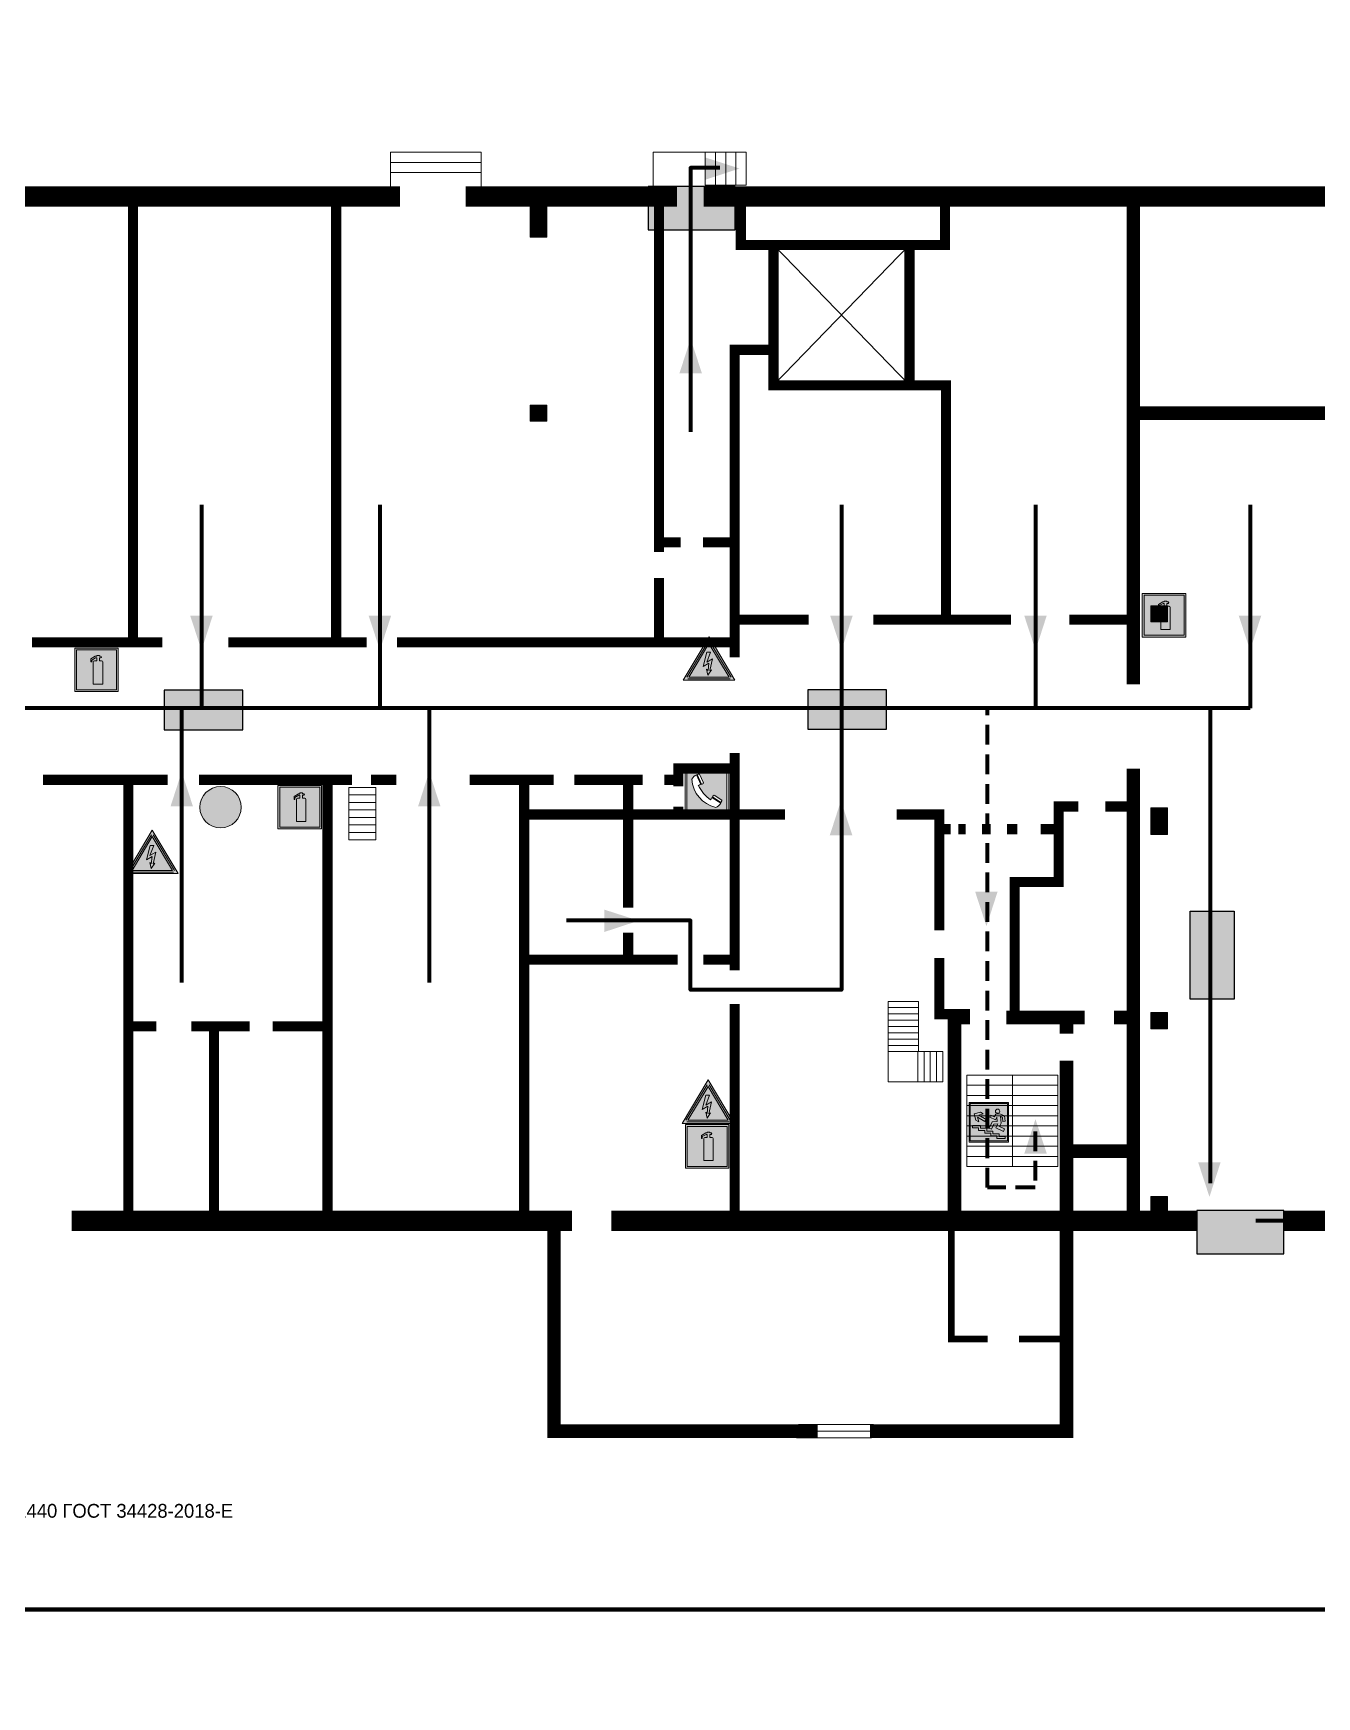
# Model space of a CAD drawing. Header units: millimetres. Extents: x 13114 to 67229, y 22859 to 38520.
# Drawn here: x 17905 to 18165.9, y 30876.4 to 31214.5 of the extents above; entities that cross this region are included whole.
import ezdxf

# ---------------------------------------------------------------- set-up
doc = ezdxf.new("R2010")
doc.units = ezdxf.units.MM
doc.linetypes.add('{ Wide Dash }', pattern=[12, 4, -2, 4, -2])
doc.layers.add('План_Штампы', color=7, linetype='Continuous')
doc.styles.add('обычный', font='arial.ttf')

# ---------------------------------------------------------------- blocks, each defined once
blk = doc.blocks.new('A$C32E8229D')
at = {"true_color": 0xffffff}
blk.add_hatch(color=7, dxfattribs=at).paths.add_polyline_path([(0, 0), (0, -8), (16, -8), (16, 0)])
h = blk.add_hatch(color=126)
h.paths.add_polyline_path([(0.2, -0.2), (15.8, -0.2), (15.8, -7.8), (0.2, -7.8)])
h.paths.add_polyline_path([(13.49, -2.05), (12.08, -2.05), (11.37, -2.63, 0.162397), (11.29, -2.84), (11.29, -3.63), (10.35, -3.63), (10.35, -4.05), (11.68, -4.05), (11.68, -3.48), (12.26, -4.28), (11.29, -5.1), (11.29, -6.78), (11.85, -6.78), (11.85, -5.44), (12.8, -4.64), (12.8, -5.94), (14.46, -5.94), (14.46, -5.39), (13.45, -5.39), (13.45, -3.97), (12.46, -2.59), (13.15, -2.59), (13.69, -3.34), (14.18, -3)], flags=16)
h.paths.add_polyline_path([(10.74, -1.82, 1), (11.8, -1.82, 1)], flags=16)
h.paths.add_polyline_path([(9.39, -3.59), (5.99, -3.59), (6.56, -3.03), (5.91, -3.03), (5.1, -3.83), (5.91, -4.64), (6.56, -4.64), (5.99, -4.09), (9.39, -4.09)], flags=16)
h.paths.add_polyline_path([(4.29, -1.08), (1.72, -1.08), (1.72, -6.6), (4.29, -6.6)], flags=16)
at = {"color": 126}
blk.add_lwpolyline([(16, -8), (0, -8), (0, 0), (16, 0)], close=True, dxfattribs=at)
blk = doc.blocks.new('A$C7B8C2D5B')
at = {"lineweight": 0}
h = blk.add_hatch(color=5, dxfattribs=at)
h.dxf.hatch_style = 1
h.paths.add_polyline_path([(1.4, -3.02, 1), (-2.11, -3.02, 1)])
at = {"color": 5, "lineweight": 0}
blk.add_circle((-0.36, -3.02), 1.75, dxfattribs=at)
blk = doc.blocks.new('A$C7B4425F7')
at = {"true_color": 0xffffff}
blk.add_hatch(color=7, dxfattribs=at).paths.add_polyline_path([(0, 0), (-16, 0), (-16, -8), (0, -8)])
h = blk.add_hatch(color=126)
h.paths.add_polyline_path([(-0.2, -0.2), (-15.8, -0.2), (-15.8, -7.8), (-0.2, -7.8)])
h.paths.add_polyline_path([(-11.76, -2.03), (-11.76, -3.66), (-11.17, -3.66, -0.568275), (-11.17, -6.18), (-12.58, -6.18), (-12.58, -2.03)], flags=16)
h.paths.add_polyline_path([(-13.33, -4.12, -0.495768), (-13.59, -6.18), (-15.03, -6.18), (-15.03, -2.03), (-13.59, -2.03, -0.487973)], flags=16)
h.paths.add_polyline_path([(-10.25, -2.03), (-9.48, -2.03), (-9.48, -6.18), (-10.25, -6.18)], flags=16)
h.paths.add_polyline_path([(-13.84, -3.69), (-14.24, -3.69), (-14.24, -3.03), (-13.9, -3.03, -0.692621)], flags=0)
h.paths.add_polyline_path([(-9.15, -2.03), (-8.4, -2.03), (-8.04, -3.07), (-7.68, -2.03), (-6.93, -2.03), (-7.64, -4.1), (-6.93, -6.18), (-7.68, -6.18), (-8.04, -5.14), (-8.4, -6.18), (-9.15, -6.18), (-8.44, -4.1)], flags=16)
h.paths.add_polyline_path([(-11.76, -4.46), (-11.42, -4.46, -0.692621), (-11.36, -5.12), (-11.76, -5.12)], flags=0)
h.paths.add_polyline_path([(-13.9, -5.2), (-14.24, -5.2), (-14.24, -4.55), (-13.84, -4.55, -0.708038)], flags=0)
edge = h.paths.add_edge_path(flags=16)
edge.add_ellipse((-5.51, -4.08), major_axis=(0, 2.05), ratio=0.586184, start_angle=0, end_angle=360)
edge = h.paths.add_edge_path(flags=0)
edge.add_ellipse((-5.51, -4.08), major_axis=(0, 1.14), ratio=0.454828, start_angle=0, end_angle=360)
h.paths.add_polyline_path([(-4.13, -4.96, 0.377264), (-3.48, -4.52, 0.0555), (-3.16, -2.03), (-1.66, -2.03), (-1.66, -4.96), (-0.96, -4.96), (-0.96, -7.01), (-1.75, -7.01), (-1.75, -6.18), (-3.3, -6.18), (-3.3, -7.02), (-4.13, -7.02)], flags=16)
h.paths.add_polyline_path([(-2.73, -2.91), (-2.28, -2.91), (-2.28, -4.96), (-3.05, -4.96, 0.079136)], flags=0)
at = {"color": 126}
blk.add_lwpolyline([(-16, -8), (0, -8), (0, 0), (-16, 0)], close=True, dxfattribs=at)
blk = doc.blocks.new('A$C3E6D3DDE')
at = {"lineweight": 5}
h = blk.add_hatch(color=40, dxfattribs=at)
h.paths.add_polyline_path([(24.1, 1.45), (16.46, -11.35), (31.74, -11.35)])
h.paths.add_polyline_path([(24.09, -0.46), (30.03, -10.41), (18.14, -10.41)], flags=16)
h.paths.add_polyline_path([(24.54, -3.08), (23.41, -6.02), (25.13, -5.01), (24.33, -8.5), (24.82, -8.27), (23.79, -9.86), (23.4, -8.04), (23.8, -8.43), (24.04, -6.29), (22.39, -7.25), (23.44, -3.08)], flags=0)
h = blk.add_hatch(color=256, dxfattribs=at)
h.paths.add_polyline_path([(24.37, 0.03, 0.567511), (23.82, 0.03), (17.59, -10.4, 0.582454), (17.86, -10.88), (30.32, -10.88, 0.582149), (30.6, -10.4)])
h.paths.add_polyline_path([(24.09, -0.46), (18.14, -10.41), (30.03, -10.41)], flags=16)
h.paths.add_polyline_path([(24.54, -3.08), (23.41, -6.02), (25.13, -5.01), (24.33, -8.5), (24.82, -8.27), (23.79, -9.86), (23.4, -8.04), (23.8, -8.43), (24.04, -6.29), (22.39, -7.25), (23.44, -3.08)], flags=0)
h = blk.add_hatch(color=40, dxfattribs=at)
h.paths.add_polyline_path([(24.09, -0.46), (18.14, -10.41), (30.03, -10.41)])
h.paths.add_polyline_path([(24.82, -8.27), (23.79, -9.86), (23.4, -8.04), (23.8, -8.43), (24.04, -6.29), (22.39, -7.25), (23.44, -3.08), (24.54, -3.08), (23.41, -6.02), (25.13, -5.01), (24.33, -8.5)], flags=16)
at = {"color": 40, "lineweight": 5}
for p, q in [((16.46, -11.35), (24.1, 1.45)), ((24.1, 1.45), (31.74, -11.35))]:
    blk.add_line(p, q, dxfattribs=at)
at = {"lineweight": 5}
for p, q in [((17.59, -10.4), (23.82, 0.03)), ((24.37, 0.03), (30.6, -10.4)), ((18.14, -10.41), (24.09, -0.46)), ((23.44, -3.08), (22.39, -7.25)), ((23.41, -6.02), (24.54, -3.08)), ((24.54, -3.08), (23.44, -3.08)), ((24.09, -0.46), (30.03, -10.41)), ((22.39, -7.25), (24.04, -6.29)), ((23.8, -8.43), (23.4, -8.04)), ((23.4, -8.04), (23.79, -9.86)), ((25.13, -5.01), (23.41, -6.02)), ((23.79, -9.86), (24.82, -8.27)), ((24.04, -6.29), (23.8, -8.43)), ((24.33, -8.5), (25.13, -5.01)), ((24.82, -8.27), (24.33, -8.5)), ((17.86, -10.88), (30.32, -10.88)), ((18.14, -10.41), (30.03, -10.41))]:
    blk.add_line(p, q, dxfattribs=at)
at = {"color": 50, "lineweight": 5}
blk.add_line((31.74, -11.35), (16.46, -11.35), dxfattribs=at)
blk = doc.blocks.new('A$C3AD82952')
at = {"true_color": 0xf5f5ff}
h = blk.add_hatch(color=7, dxfattribs=at)
h.dxf.hatch_style = 1
h.paths.add_polyline_path([(8.21, 8.73, 0.414214), (7.89, 9.05), (7.22, 9.05), (7.22, 9.92), (7.59, 9.92, 1), (7.57, 10.36), (7.22, 10.36), (7.22, 10.6), (6.43, 10.6), (6.43, 10.36), (6.01, 10.36), (4.74, 9.59), (4.74, 8.69), (4.98, 8.73), (4.98, 9.26), (6.12, 9.91), (6.43, 9.91), (6.43, 9.05), (5.76, 9.05, 0.414214), (5.44, 8.73), (5.44, 2.2), (8.21, 2.2)], flags=0)
h.paths.add_polyline_path([(12.8, 12.8), (0, 12.8), (0, 0), (12.8, 0)])
h.paths.add_polyline_path([(0.51, 12.29), (12.29, 12.29), (12.29, 0.51), (0.51, 0.51)], flags=16)
h.paths.add_polyline_path([(4.74, 9.59), (6.01, 10.36), (6.43, 10.36), (6.43, 10.6), (7.22, 10.6), (7.22, 10.36), (7.59, 10.36, -0.94586), (7.59, 9.92), (7.22, 9.92), (7.22, 9.05), (7.89, 9.05, -0.414214), (8.21, 8.73), (8.21, 2.2), (5.44, 2.2), (5.44, 8.73, -0.414214), (5.76, 9.05), (6.43, 9.05), (6.43, 9.91), (6.12, 9.91), (4.98, 9.26), (4.98, 8.73), (4.74, 8.69)], flags=0)
h = blk.add_hatch(color=242)
h.dxf.hatch_style = 1
h.paths.add_polyline_path([(12.29, 12.29), (0.51, 12.29), (0.51, 0.51), (12.29, 0.51)])
h.paths.add_polyline_path([(4.74, 8.69), (4.74, 9.59), (6.01, 10.36), (6.43, 10.36), (6.43, 10.6), (7.22, 10.6), (7.22, 10.36), (7.59, 10.36, -0.94586), (7.59, 9.92), (7.22, 9.92), (7.22, 9.05), (7.89, 9.05, -0.414214), (8.21, 8.73), (8.21, 2.2), (5.44, 2.2), (5.44, 8.73, -0.414214), (5.76, 9.05), (6.43, 9.05), (6.43, 9.91), (6.12, 9.91), (4.98, 9.26), (4.98, 8.73)], flags=16)
h = blk.add_hatch(color=7, dxfattribs=at)
h.dxf.hatch_style = 1
h.paths.add_polyline_path([(8.21, 8.73, 0.414214), (7.89, 9.05), (7.22, 9.05), (7.22, 9.92), (7.59, 9.92, 1), (7.57, 10.36), (7.22, 10.36), (7.22, 10.6), (6.43, 10.6), (6.43, 10.36), (6.01, 10.36), (4.74, 9.59), (4.74, 8.69), (4.98, 8.73), (4.98, 9.26), (6.12, 9.91), (6.43, 9.91), (6.43, 9.05), (5.76, 9.05, 0.414214), (5.44, 8.73), (5.44, 2.2), (8.21, 2.2)])
at = {"color": 242, "lineweight": 5}
for p, q in [((0, 0), (0, 12.8)), ((0, 12.8), (12.8, 12.8)), ((6.01, 10.36), (4.74, 9.59)), ((4.98, 9.26), (6.12, 9.91)), ((6.01, 10.36), (6.43, 10.36)), ((6.12, 9.91), (6.43, 9.91)), ((7.22, 10.6), (6.43, 10.6)), ((6.43, 10.6), (6.43, 10.36)), ((6.43, 9.91), (6.43, 9.05)), ((7.22, 10.36), (7.22, 10.6)), ((7.59, 10.36), (7.22, 10.36)), ((7.22, 9.05), (7.22, 9.92)), ((7.59, 9.92), (7.22, 9.92)), ((12.8, 0), (12.8, 12.8)), ((4.74, 9.59), (4.74, 8.69)), ((4.74, 8.69), (4.98, 8.73)), ((4.98, 8.73), (4.98, 9.26)), ((5.44, 2.2), (5.44, 8.73)), ((5.76, 9.05), (6.43, 9.05)), ((7.89, 9.05), (7.22, 9.05)), ((8.21, 2.2), (8.21, 8.73)), ((0, 0), (12.8, 0)), ((5.44, 2.2), (8.21, 2.2))]:
    blk.add_line(p, q, dxfattribs=at)
blk.add_lwpolyline([(0.51, 12.29), (12.29, 12.29), (12.29, 0.51), (0.51, 0.51)], close=True, dxfattribs=at)
for centre, radius, start, end in [((7.58, 10.14), 0.223, 273.1875, 86.8125), ((5.76, 8.73), 0.32, 90, 180), ((7.89, 8.73), 0.32, 0, 90)]:
    blk.add_arc(centre, radius, start, end, dxfattribs=at)
blk = doc.blocks.new('A$C456E1F9C')
at = {"lineweight": 5}
h = blk.add_hatch(color=242, dxfattribs=at)
h.paths.add_polyline_path([(0.51, -1.47), (0.51, -13.26), (12.29, -13.26), (12.29, -1.47)])
h.paths.add_polyline_path([(5.42, -4.95, -0.254479), (4.78, -5.4), (3.52, -2.53, -0.209735), (4.23, -2.4)], flags=16)
h.paths.add_polyline_path([(8.53, -8.6), (10.87, -10.17), (10.54, -10.76), (8.03, -9.13, -0.192251)], flags=16)
h.paths.add_polyline_path([(4.61, -5.49, 0.005518), (3.87, -5.72, 0.128647), (7.49, -10.01, 0.00809), (7.83, -9.33), (10.47, -10.97, -0.16736), (8.99, -12.25, -0.327862), (1.95, -3.95, -0.166952), (3.36, -2.62)], flags=16)
at = {"color": 242, "lineweight": 5}
for p, q in [((0, -13.77), (0, -0.97)), ((12.8, -0.97), (0, -0.97)), ((4.61, -5.49), (3.36, -2.62)), ((3.52, -2.53), (4.78, -5.4)), ((4.23, -2.4), (5.42, -4.95)), ((12.8, -13.77), (12.8, -0.97)), ((7.83, -9.33), (10.47, -10.97)), ((8.03, -9.13), (10.54, -10.76)), ((10.81, -10.12), (8.53, -8.6)), ((0, -13.77), (12.8, -13.77)), ((10.54, -10.76), (10.8, -10.3)), ((10.8, -10.3), (10.81, -10.12))]:
    blk.add_line(p, q, dxfattribs=at)
blk.add_lwpolyline([(0.51, -1.47), (12.29, -1.47), (12.29, -13.26), (0.51, -13.26)], close=True, dxfattribs=at)
for centre, radius, start, end in [((4.59, -5.34), 2.99, 114.2845, 152.1974), ((11.12, -3.31), 9.19, 183.9915, 256.6009), ((4.02, -3.27), 0.891, 76.3284, 123.7092), ((14.98, -39.1), 35.17, 107.1487, 108.4135), ((13.86, -0.94), 11.08, 205.5536, 234.8762), ((4.68, -4.59), 0.824, 276.9621, 334.0723), ((-13.31, 0.8), 23.44, 332.5487, 334.4027), ((8.94, -9.5), 0.989, 114.4092, 157.9388), ((7.87, -9.46), 3, 291.9291, 329.9329)]:
    blk.add_arc(centre, radius, start, end, dxfattribs=at)
blk = doc.blocks.new('вверх')
at = {"lineweight": 0, "true_color": 0xffffff}
h = blk.add_hatch(color=7, dxfattribs=at)
h.dxf.hatch_style = 1
h.paths.add_polyline_path([(40999.03, -4475.37), (41000.53, -4474.51), (40999.62, -4474.22), (41000.2, -4473.88), (41001.48, -4474.22), (41001.13, -4475.49), (41000.55, -4475.82), (41000.76, -4474.91), (40999.27, -4475.77)], flags=0)
h.paths.add_polyline_path([(40998.09, -4474.5), (40998.28, -4474.89), (40997.14, -4475.43), (40996.89, -4474.92), (40996.87, -4474.87), (40996.8, -4475.75), (40997.81, -4475.85), (40998.41, -4477.11), (40997.94, -4477.33), (40997.47, -4476.34), (40996.66, -4476.28), (40997.03, -4477.06), (40995.52, -4477.78), (40995.29, -4477.28), (40996.32, -4476.79), (40996, -4476.11), (40996.09, -4474.77), (40995.72, -4474.94), (40995.64, -4475.77), (40995.2, -4475.72), (40995.3, -4474.63), (40995.33, -4474.61), (40996.23, -4474.19), (40997.09, -4474.25), (40997.37, -4474.84)], flags=0)
h.paths.add_polyline_path([(40997.14, -4473.68, -1), (40996.29, -4473.68, -1)], flags=0)
h.paths.add_polyline_path([(41000.58, -4477.58), (41000.58, -4477.03), (41001.81, -4477.03), (41001.81, -4476.6), (41000.15, -4476.6), (41000.15, -4477.16), (40998.9, -4477.16), (40998.9, -4477.72), (40997.65, -4477.72), (40997.65, -4478.27), (40996.41, -4478.27), (40996.41, -4478.82), (40995.17, -4478.82), (40995.17, -4479.25), (40995.41, -4479.25), (40996.84, -4479.25), (40996.84, -4478.69), (40998.09, -4478.69), (40998.09, -4478.13), (40999.32, -4478.13), (40999.32, -4477.58)], flags=0)
h.paths.add_polyline_path([(41002.49, -4471.94), (40994.49, -4471.94), (40994.49, -4479.94), (41002.49, -4479.94)])
h.paths.add_polyline_path([(41002.28, -4479.72), (40994.69, -4479.72), (40994.69, -4472.14), (41002.28, -4472.14)], flags=16)
h.paths.add_polyline_path([(41001.81, -4476.6), (41001.81, -4477.03), (41000.58, -4477.03), (41000.58, -4477.58), (40999.32, -4477.58), (40999.32, -4478.13), (40998.09, -4478.13), (40998.09, -4478.69), (40996.84, -4478.69), (40996.84, -4479.25), (40995.17, -4479.25), (40995.17, -4478.82), (40996.41, -4478.82), (40996.41, -4478.27), (40997.65, -4478.27), (40997.65, -4477.72), (40998.9, -4477.72), (40998.9, -4477.16), (41000.15, -4477.16), (41000.15, -4476.6)], flags=0)
at = {"lineweight": 0}
h = blk.add_hatch(color=126, dxfattribs=at)
h.dxf.hatch_style = 1
h.paths.add_polyline_path([(40994.69, -4479.72), (41002.28, -4479.72), (41002.28, -4472.14), (40994.69, -4472.14)])
h.paths.add_polyline_path([(40999.03, -4475.37), (41000.53, -4474.51), (40999.62, -4474.22), (41000.2, -4473.88), (41001.48, -4474.22), (41001.13, -4475.49), (41000.55, -4475.82), (41000.76, -4474.91), (40999.27, -4475.77)], flags=16)
h.paths.add_polyline_path([(40997.09, -4474.25), (40997.37, -4474.84), (40998.09, -4474.5), (40998.28, -4474.89), (40997.14, -4475.43), (40996.89, -4474.92), (40996.87, -4474.87), (40996.8, -4475.75), (40997.81, -4475.85), (40998.41, -4477.11), (40997.94, -4477.33), (40997.47, -4476.34), (40996.66, -4476.28), (40997.03, -4477.06), (40995.52, -4477.78), (40995.29, -4477.28), (40996.32, -4476.79), (40996, -4476.11), (40996.09, -4474.77), (40995.72, -4474.94), (40995.64, -4475.77), (40995.2, -4475.72), (40995.3, -4474.63), (40995.33, -4474.61), (40996.23, -4474.19)], flags=16)
h.paths.add_polyline_path([(40996.29, -4473.68, -1), (40997.14, -4473.68, -1)], flags=16)
h.paths.add_polyline_path([(40997.65, -4477.72), (40998.9, -4477.72), (40998.9, -4477.16), (41000.15, -4477.16), (41000.15, -4476.6), (41001.81, -4476.6), (41001.81, -4477.03), (41000.58, -4477.03), (41000.58, -4477.58), (40999.32, -4477.58), (40999.32, -4478.13), (40998.09, -4478.13), (40998.09, -4478.69), (40996.84, -4478.69), (40996.84, -4479.25), (40995.17, -4479.25), (40995.17, -4478.82), (40996.41, -4478.82), (40996.41, -4478.27), (40997.65, -4478.27)], flags=16)
at = {"lineweight": 0, "true_color": 0xffffff}
h = blk.add_hatch(color=7, dxfattribs=at)
h.dxf.hatch_style = 1
h.paths.add_polyline_path([(40997.14, -4473.68, 1), (40996.29, -4473.68, 1)])
h.paths.add_polyline_path([(40998.28, -4474.89), (40998.09, -4474.5), (40997.37, -4474.84), (40997.09, -4474.25), (40996.23, -4474.19), (40995.33, -4474.61), (40995.3, -4474.63), (40995.2, -4475.72), (40995.64, -4475.77), (40995.72, -4474.94), (40996.09, -4474.77), (40996, -4476.11), (40996.32, -4476.79), (40995.29, -4477.28), (40995.52, -4477.78), (40997.03, -4477.06), (40996.66, -4476.28), (40997.47, -4476.34), (40997.94, -4477.33), (40998.41, -4477.11), (40997.81, -4475.85), (40996.8, -4475.75), (40996.87, -4474.87), (40996.89, -4474.92), (40997.14, -4475.43)])
h.paths.add_polyline_path([(40998.09, -4478.13), (40999.32, -4478.13), (40999.32, -4477.58), (41000.58, -4477.58), (41000.58, -4477.03), (41001.81, -4477.03), (41001.81, -4476.6), (41000.15, -4476.6), (41000.15, -4477.16), (40998.9, -4477.16), (40998.9, -4477.72), (40997.65, -4477.72), (40997.65, -4478.27), (40996.41, -4478.27), (40996.41, -4478.82), (40995.17, -4478.82), (40995.17, -4479.25), (40995.41, -4479.25), (40996.84, -4479.25), (40996.84, -4478.69), (40998.09, -4478.69)])
h.paths.add_polyline_path([(40999.03, -4475.37), (40999.27, -4475.77), (41000.76, -4474.91), (41000.55, -4475.82), (41001.13, -4475.49), (41001.48, -4474.22), (41000.2, -4473.88), (40999.62, -4474.22), (41000.53, -4474.51)])
at = {"color": 126, "lineweight": 0}
for points in [[(40994.49, -4471.94), (41002.49, -4471.94), (41002.49, -4479.94), (40994.49, -4479.94)], [(40994.69, -4472.14), (41002.28, -4472.14), (41002.28, -4479.72), (40994.69, -4479.72)]]:
    blk.add_lwpolyline(points, close=True, dxfattribs=at)
for points in [[(40996.89, -4474.92), (40997.14, -4475.43), (40998.28, -4474.89), (40998.09, -4474.5), (40997.37, -4474.84), (40997.09, -4474.25), (40996.23, -4474.19), (40995.33, -4474.61), (40995.3, -4474.63), (40995.2, -4475.72), (40995.64, -4475.77), (40995.72, -4474.94), (40996.09, -4474.77), (40996, -4476.11), (40996.32, -4476.79), (40995.29, -4477.28), (40995.52, -4477.78), (40997.03, -4477.06), (40996.66, -4476.28), (40997.47, -4476.34), (40997.94, -4477.33), (40998.41, -4477.11), (40997.81, -4475.85), (40996.8, -4475.75), (40996.87, -4474.87), (40996.89, -4474.92)], [(41001.48, -4474.22), (41001.13, -4475.49), (41000.55, -4475.82), (41000.76, -4474.91), (40999.27, -4475.77), (40999.03, -4475.37), (41000.53, -4474.51), (40999.62, -4474.22), (41000.2, -4473.88), (41001.48, -4474.22)], [(40995.41, -4479.25), (40995.17, -4479.25), (40995.17, -4478.82), (40996.41, -4478.82), (40996.41, -4478.27), (40997.65, -4478.27), (40997.65, -4477.72), (40998.9, -4477.72), (40998.9, -4477.16), (41000.15, -4477.16), (41000.15, -4476.6), (41001.81, -4476.6), (41001.81, -4477.03), (41000.58, -4477.03), (41000.58, -4477.58), (40999.32, -4477.58), (40999.32, -4478.13), (40998.09, -4478.13), (40998.09, -4478.69), (40996.84, -4478.69), (40996.84, -4479.25), (40995.17, -4479.25)]]:
    blk.add_lwpolyline(points, dxfattribs=at)
blk.add_circle((40996.71, -4473.68), 0.426, dxfattribs=at)

msp = doc.modelspace()

# ---------------------------------------------------------------- hatches: boundary and pattern name
at = {"lineweight": 0}
h = msp.add_hatch(color=256, dxfattribs=at)
h.dxf.hatch_style = 1
h.paths.add_polyline_path([(18009.41, 31176.29), (18009.41, 31179.57), (18006.01, 31179.57), (18006.01, 31176.29)])
h = msp.add_hatch(color=256, dxfattribs=at)
h.dxf.hatch_style = 1
h.paths.add_polyline_path([(18009.41, 31173.02), (18009.41, 31176.29), (18006.01, 31176.29), (18006.01, 31173.02)])
h = msp.add_hatch(color=256, dxfattribs=at)
h.dxf.hatch_style = 1
h.paths.add_polyline_path([(18009.41, 31135.61), (18009.41, 31138.88), (18006.01, 31138.88), (18006.01, 31135.61)])
h = msp.add_hatch(color=256, dxfattribs=at)
h.dxf.hatch_style = 1
h.paths.add_polyline_path([(18135.56, 31094.86), (18135.56, 31098.13), (18132.16, 31098.13), (18132.16, 31094.86)])
h = msp.add_hatch(color=256, dxfattribs=at)
h.dxf.hatch_style = 1
h.paths.add_polyline_path([(18135.56, 31053.76), (18135.56, 31057.03), (18132.16, 31057.03), (18132.16, 31053.76)])
h = msp.add_hatch(color=256, dxfattribs=at)
h.dxf.hatch_style = 1
h.paths.add_polyline_path([(18135.56, 31051.65), (18135.56, 31054.92), (18132.16, 31054.92), (18132.16, 31051.65)])
h = msp.add_hatch(color=256, dxfattribs=at)
h.dxf.hatch_style = 1
h.paths.add_polyline_path([(18135.56, 31012.18), (18135.56, 31015.45), (18132.16, 31015.45), (18132.16, 31012.18)])
h = msp.add_hatch(color=256, dxfattribs=at)
h.dxf.hatch_style = 1
h.paths.add_polyline_path([(18135.56, 30974.82), (18135.56, 30978.09), (18132.16, 30978.09), (18132.16, 30974.82)])

# ---------------------------------------------------------------- linework, layer by layer
at = {"color": 1, "lineweight": 100}
for points in [[(17758.64, 31289.13), (18358.64, 31289.13), (18358.64, 30894.13), (17758.64, 30894.13)], [(17758.64, 30894.13), (18358.64, 30894.13), (18358.64, 30499.13), (17758.64, 30499.13)]]:
    msp.add_lwpolyline(points, close=True, dxfattribs=at)
at = {"lineweight": 0}
for points in [[(17996.09, 31190.29), (17977.68, 31190.29), (17977.68, 31188.22), (17996.09, 31188.22)], [(18043.68, 31183.56), (18041.59, 31183.56), (18041.59, 31190.32), (18043.68, 31190.32)], [(18045.77, 31183.56), (18043.68, 31183.56), (18043.68, 31190.32), (18045.77, 31190.32)], [(18047.86, 31183.56), (18045.77, 31183.56), (18045.77, 31190.32), (18047.86, 31190.32)], [(18049.95, 31183.56), (18047.86, 31183.56), (18047.86, 31190.32), (18049.95, 31190.32)], [(17996.09, 31188.22), (17977.68, 31188.22), (17977.68, 31186.15), (17996.09, 31186.15)], [(18009.41, 31176.29), (18006.01, 31176.29), (18006.01, 31179.57), (18009.41, 31179.57)], [(18009.41, 31173.02), (18006.01, 31173.02), (18006.01, 31176.29), (18009.41, 31176.29)], [(18009.41, 31135.61), (18006.01, 31135.61), (18006.01, 31138.88), (18009.41, 31138.88)], [(18135.56, 31094.86), (18132.16, 31094.86), (18132.16, 31098.13), (18135.56, 31098.13)], [(17974.7, 31061.19), (17969.19, 31061.19), (17969.19, 31059.67), (17974.7, 31059.67)], [(17974.7, 31059.67), (17969.19, 31059.67), (17969.19, 31058.15), (17974.7, 31058.15)], [(17974.7, 31058.15), (17969.19, 31058.15), (17969.19, 31056.63), (17974.7, 31056.63)], [(17974.7, 31056.63), (17969.19, 31056.63), (17969.19, 31055.11), (17974.7, 31055.11)], [(17974.7, 31055.11), (17969.19, 31055.11), (17969.19, 31053.59), (17974.7, 31053.59)], [(18135.56, 31053.76), (18132.16, 31053.76), (18132.16, 31057.03), (18135.56, 31057.03)], [(18135.56, 31051.65), (18132.16, 31051.65), (18132.16, 31054.92), (18135.56, 31054.92)], [(17974.7, 31053.59), (17969.19, 31053.59), (17969.19, 31052.07), (17974.7, 31052.07)], [(17974.7, 31052.07), (17969.19, 31052.07), (17969.19, 31050.56), (17974.7, 31050.56)], [(18084.96, 31017.72), (18078.8, 31017.72), (18078.8, 31016.45), (18084.96, 31016.45)], [(18084.96, 31016.45), (18078.8, 31016.45), (18078.8, 31015.17), (18084.96, 31015.17)], [(18084.96, 31015.17), (18078.8, 31015.17), (18078.8, 31013.89), (18084.96, 31013.89)], [(18135.56, 31012.18), (18132.16, 31012.18), (18132.16, 31015.45), (18135.56, 31015.45)], [(18084.96, 31013.89), (18078.8, 31013.89), (18078.8, 31012.62), (18084.96, 31012.62)], [(18084.96, 31012.62), (18078.8, 31012.62), (18078.8, 31011.34), (18084.96, 31011.34)], [(18084.96, 31011.34), (18078.8, 31011.34), (18078.8, 31010.06), (18084.96, 31010.06)], [(18084.96, 31010.06), (18078.8, 31010.06), (18078.8, 31008.79), (18084.96, 31008.79)], [(18084.96, 31008.79), (18078.8, 31008.79), (18078.8, 31007.51), (18084.96, 31007.51)], [(18084.8, 31007.51), (18084.8, 31001.35), (18086.08, 31001.35), (18086.08, 31007.51)], [(18086.08, 31007.51), (18086.08, 31001.35), (18087.35, 31001.35), (18087.35, 31007.51)], [(18087.35, 31007.51), (18087.35, 31001.35), (18088.63, 31001.35), (18088.63, 31007.51)], [(18088.63, 31007.51), (18088.63, 31001.35), (18089.91, 31001.35), (18089.91, 31007.51)], [(18094.8, 31002.75), (18104.02, 31002.75), (18104.02, 31000.68), (18094.8, 31000.68)], [(18094.8, 31000.68), (18104.02, 31000.68), (18104.02, 30998.62), (18094.8, 30998.62)], [(18104.02, 31002.75), (18113.24, 31002.75), (18113.24, 31000.68), (18104.02, 31000.68)], [(18104.02, 31000.68), (18113.24, 31000.68), (18113.24, 30998.62), (18104.02, 30998.62)], [(18094.8, 30998.62), (18104.02, 30998.62), (18104.02, 30996.55), (18094.8, 30996.55)], [(18104.02, 30998.62), (18113.24, 30998.62), (18113.24, 30996.55), (18104.02, 30996.55)], [(18094.8, 30996.55), (18104.02, 30996.55), (18104.02, 30994.48), (18094.8, 30994.48)], [(18094.8, 30994.48), (18104.02, 30994.48), (18104.02, 30992.42), (18094.8, 30992.42)], [(18104.02, 30996.55), (18113.24, 30996.55), (18113.24, 30994.48), (18104.02, 30994.48)], [(18104.02, 30994.48), (18113.24, 30994.48), (18113.24, 30992.42), (18104.02, 30992.42)], [(18094.8, 30992.42), (18104.02, 30992.42), (18104.02, 30990.35), (18094.8, 30990.35)], [(18104.02, 30992.42), (18113.24, 30992.42), (18113.24, 30990.35), (18104.02, 30990.35)], [(18094.8, 30990.35), (18104.02, 30990.35), (18104.02, 30988.29), (18094.8, 30988.29)], [(18094.8, 30988.29), (18104.02, 30988.29), (18104.02, 30986.22), (18094.8, 30986.22)], [(18104.02, 30990.35), (18113.24, 30990.35), (18113.24, 30988.29), (18104.02, 30988.29)], [(18104.02, 30988.29), (18113.24, 30988.29), (18113.24, 30986.22), (18104.02, 30986.22)], [(18094.8, 30986.22), (18104.02, 30986.22), (18104.02, 30984.16), (18094.8, 30984.16)], [(18104.02, 30986.22), (18113.24, 30986.22), (18113.24, 30984.16), (18104.02, 30984.16)], [(18135.56, 30974.82), (18132.16, 30974.82), (18132.16, 30978.09), (18135.56, 30978.09)]]:
    msp.add_lwpolyline(points, close=True, dxfattribs=at)
for points in [[(17977.68, 31190.29), (17977.68, 31181.63)], [(17996.09, 31190.29), (17996.09, 31180.15)], [(18049.95, 31190.32), (18031.02, 31190.32), (18031.02, 31181.84)], [(18083.11, 31171.44), (18055.5, 31142.92)], [(18083.11, 31142.92), (18055.5, 31171.44)], [(18084.8, 31001.35), (18078.8, 31001.35), (18078.8, 31007.51)], [(18075.07, 30930.39), (18059.79, 30930.39)], [(18075.83, 30931.72), (18060.55, 30931.72)], [(18075.41, 30929.07), (18060.13, 30929.07)]]:
    msp.add_lwpolyline(points, dxfattribs=at)
at = {"color": 126, "lineweight": 100, "true_color": 0x008754}
for points in [[(18044.55, 31187.12), (18038.63, 31187.12), (18038.63, 31133.47)], [(18144.22, 31077.29), (17830.25, 31077.29), (17830.25, 31118.61)], [(17939.24, 31118.61), (17939.24, 31077.29)], [(17975.51, 31118.61), (17975.51, 31077.29)], [(18069.3, 31118.61), (18069.3, 31077.29)], [(18108.74, 31118.61), (18108.74, 31077.29)], [(18152.33, 31118.61), (18152.33, 31077.29)], [(17935.2, 31077.29), (17935.2, 31021.54)], [(17985.5, 31077.29), (17985.5, 31021.54)], [(18069.3, 31077.29), (18069.3, 31020.05)], [(18152.33, 31077.29), (18144.22, 31077.29), (18144.22, 30980.78)], [(18069.3, 31029.65), (18069.3, 31029.65), (18069.3, 31020.05), (18038.6, 31020.05), (18038.6, 31034.14), (18013.42, 31034.14)]]:
    msp.add_lwpolyline(points, dxfattribs=at)
at = {"lineweight": 0}
for points, const_width in [([(17794.05, 31181.27), (17979.59, 31181.27)], 4.14), ([(17925.33, 31090.7), (17925.33, 31182.12)], 2.07), ([(17992.93, 31181.27), (18035.84, 31181.27)], 4.14), ([(18041.3, 31181.27), (18175.26, 31181.27)], 4.14), ([(17966.61, 31090.7), (17966.61, 31181.26)], 2.07), ([(18032.2, 31109.07), (18032.2, 31180.44)], 2.07), ([(18050.91, 31171.44), (18048.86, 31171.44), (18048.86, 31180.37)], 2.07), ([(18083.11, 31171.44), (18090.35, 31171.44), (18090.35, 31180.96)], 2.07), ([(18173.38, 31137.27), (18128.61, 31137.27), (18128.61, 31180.72), (18128.61, 31082.13)], 2.76), ([(18055.5, 31171.44), (18048.86, 31171.44)], 2.07), ([(18090.54, 31095.3), (18090.54, 31142.92), (18055.5, 31142.92), (18055.5, 31171.44), (18083.11, 31171.44), (18083.11, 31142.92)], 2.07), ([(18047.6, 31087.64), (18047.6, 31150.11), (18053.91, 31150.11)], 2.07), ([(18055.5, 31150.11), (18048.51, 31150.11)], 2.07), ([(18032.2, 31111.01), (18036.65, 31111.01)], 2.07), ([(18047.6, 31111.01), (18041.16, 31111.01)], 2.07), ([(18032.2, 31090.7), (18032.2, 31103.79)], 2.07), ([(18062.66, 31095.3), (18047.6, 31095.3), (18047.6, 31087.64)], 2.07), ([(18103.76, 31095.3), (18075.79, 31095.3)], 2.07), ([(18128.28, 31095.3), (18115.62, 31095.3)], 2.07), ([(17931.28, 31090.7), (17904.81, 31090.7)], 2.07), ([(17972.78, 31090.7), (17944.66, 31090.7)], 2.07), ([(18047.6, 31090.7), (17978.95, 31090.7)], 2.07), ([(18047.6, 31068.2), (18047.6, 31024.03)], 2.07), ([(18033.33, 31062.74), (18036.13, 31062.74), (18036.13, 31065.05), (18047.6, 31065.05)], 2.07), ([(18128.61, 31065.03), (18128.61, 30973.66)], 2.76), ([(17932.39, 31062.74), (17907.02, 31062.74)], 2.07), ([(17930.09, 31012.66), (17924.36, 31012.66), (17924.36, 30974.99), (17924.36, 31062.74)], 2.07), ([(17969.85, 31062.74), (17938.73, 31062.74)], 2.07), ([(17964.84, 31062.74), (17964.84, 30973.93), (17964.84, 31012.66), (17953.68, 31012.66)], 2.07), ([(17978.83, 31062.74), (17973.7, 31062.74)], 2.07), ([(18004.8, 31062.74), (17993.73, 31062.74)], 2.07), ([(18004.8, 30972.91), (18004.8, 31062.74), (18010.83, 31062.74)], 2.07), ([(18015, 31062.74), (18028.88, 31062.74)], 2.07), ([(18025.94, 31062.74), (18025.94, 31036.78)], 2.07), ([(18036.13, 31062.74), (18036.13, 31061.44)], 2.07), ([(18036.13, 31055.72), (18036.13, 31057.29)], 2.07), ([(18117.43, 31057.33), (18113.44, 31057.33), (18113.44, 31041.98), (18104.48, 31041.98), (18104.48, 31015.37)], 2.07), ([(18128.18, 31057.33), (18122.95, 31057.33)], 2.07), ([(18057.84, 31055.72), (18004.8, 31055.72)], 2.07), ([(18089.18, 31032.17), (18089.18, 31055.72), (18080.48, 31055.72)], 2.07), ([(18025.94, 31031.67), (18025.94, 31026.21), (18036.03, 31026.21)], 2.07), ([(18095.39, 31015.14), (18089.18, 31015.14), (18089.18, 31026.56)], 2.07), ([(18004.8, 31026.21), (18025.94, 31026.21)], 2.07), ([(18047.6, 31026.21), (18041.23, 31026.21)], 2.07), ([(18047.6, 31017.18), (18047.6, 30972.09)], 2.07), ([(18095.39, 31014.46), (18092.26, 31014.46), (18092.26, 30973.51)], 2.76), ([(18115.01, 31011.2), (18115.01, 31014.46), (18118.74, 31014.46), (18102.78, 31014.46)], 2.76), ([(18128.61, 31014.46), (18124.65, 31014.46)], 2.76), ([(17949.05, 31012.66), (17937.15, 31012.66)], 2.07), ([(17941.78, 31012.66), (17941.78, 30974.77)], 2.07), ([(18115.01, 31005.68), (18115.01, 30930.39), (18075.07, 30930.39)], 2.76), ([(18128.28, 30987.31), (18114.9, 30987.31)], 2.76), ([(18014.5, 30973.15), (17912.85, 30973.15)], 4.14), ([(18064.43, 30930.39), (18010.87, 30930.39), (18010.87, 30972.91)], 2.76), ([(18141.57, 30973.15), (18022.56, 30973.15)], 4.14), ([(18175.26, 30973.15), (18159.3, 30973.15)], 4.14), ([(18098.98, 30949.14), (18091.63, 30949.14), (18091.63, 30972.72)], 1.38), ([(18114.93, 30949.14), (18105.37, 30949.14)], 1.38)]:
    msp.add_lwpolyline(points, dxfattribs=dict(at, const_width=const_width))
at = {"color": 126, "linetype": '{ Wide Dash }', "lineweight": 100, "true_color": 0x008754}
msp.add_lwpolyline([(18108.67, 30991.31), (18108.67, 30979.9), (18098.99, 30979.9), (18098.99, 31077.29)], dxfattribs=at)
at = {"linetype": '{ Wide Dash }', "lineweight": 0, "const_width": 2.07}
for points in [[(18091.46, 31052.74), (18089.18, 31052.74)], [(18094.53, 31052.74), (18093.07, 31052.74)], [(18099.6, 31052.74), (18097.83, 31052.74)], [(18105.01, 31052.74), (18102.91, 31052.74)], [(18113.44, 31052.74), (18109.79, 31052.74)]]:
    msp.add_lwpolyline(points, dxfattribs=at)
at = {"lineweight": 100}
msp.add_lwpolyline([(18163.12, 30973.15), (18153.48, 30973.15)], dxfattribs=at)
at = {"layer": 'План_Штампы', "color": 126, "true_color": 0x008754}
for points in [[(18041.56, 31184.67), (18041.57, 31189.23), (18048.58, 31186.97)], [(18040.94, 31145.35), (18036.37, 31145.36), (18038.64, 31152.36)], [(17936.94, 31096.11), (17941.51, 31096.09), (17939.24, 31089.09)], [(17973.21, 31096.11), (17977.77, 31096.09), (17975.51, 31089.09)], [(18067, 31096.11), (18071.57, 31096.09), (18069.3, 31089.09)], [(18106.44, 31096.11), (18111, 31096.09), (18108.74, 31089.09)], [(18150.03, 31096.11), (18154.6, 31096.09), (18152.33, 31089.09)], [(17937.51, 31057.34), (17932.95, 31057.35), (17935.21, 31064.36)], [(17987.81, 31057.34), (17983.25, 31057.35), (17985.51, 31064.36)], [(18071.5, 31051.49), (18066.93, 31051.5), (18069.19, 31058.5)], [(18096.46, 31040.02), (18101.02, 31040.01), (18098.76, 31033)], [(18021.07, 31031.82), (18021.09, 31036.38), (18028.09, 31034.12)], [(18111.02, 30986.78), (18106.46, 30986.79), (18108.72, 30993.79)], [(18141.78, 30985.03), (18146.34, 30985.01), (18144.08, 30978.01)]]:
    msp.add_solid(points, dxfattribs=at)

# ---------------------------------------------------------------- block references
at = {"xscale": 0.6900000000000001, "yscale": 0.6900000000000001, "zscale": 0.6900000000000001}
for name, p in [('A$C3AD82952', (18130.43, 31091.76)), ('A$C3E6D3DDE', (18025.75, 31090.8)), ('A$C3AD82952', (17913.5, 31080.7)), ('A$C456E1F9C', (18037.54, 31065.58)), ('A$C3AD82952', (17954.78, 31052.76)), ('A$C3E6D3DDE', (17912.61, 31051.52)), ('A$C3E6D3DDE', (18025.56, 31000.77)), ('A$C3AD82952', (18037.57, 30983.85))]:
    msp.add_blockref(name, p, dxfattribs=at)
at = {"xscale": 2.403870966017246, "yscale": 2.403870966017246, "zscale": 2.403870966017246, "rotation": 180}
msp.add_blockref('A$C7B8C2D5B', (17942.25, 31049.92), dxfattribs=at)
at = {"xscale": -1}
msp.add_blockref('вверх', (59097.73, 35469.09), dxfattribs=at)
at = {"layer": 'План_Штампы', "xscale": 1.104, "yscale": 1.104, "zscale": 1.104}
for p in [(18047.71, 31183.32), (18159.18, 30975.25)]:
    msp.add_blockref('A$C7B4425F7', p, dxfattribs=at)
at = {"layer": 'План_Штампы', "color": 126, "true_color": 0x008754, "xscale": -1}
for p in [(17947.63, 31080.94), (18078.47, 31081.04)]:
    msp.add_blockref('A$C32E8229D', p, dxfattribs=at)
at = {"layer": 'План_Штампы', "color": 126, "true_color": 0x008754, "xscale": 1.117812020016385, "yscale": 1.117812020016385, "zscale": 1.117812020016385, "rotation": 89.99786532371449}
msp.add_blockref('A$C32E8229D', (18140.13, 31018.15), dxfattribs=at)

# ---------------------------------------------------------------- texts
at = {"lineweight": 0, "insert": (17871.64, 30913.8), "char_height": 2.8, "width": 191.3484, "attachment_point": 5, "style": 'обычный'}
msp.add_mtext('\\pi-8.4,l8.4,t8.4;{\\fProxima Nova Rg|b0|i0|c204|p2;ИЗГОТОВИТЕЛЬ: ИП АНДРЕЕВ А. А.\\fProxima Nova Rg|b0|i0|c0|p2; \\fProxima Nova Rg|b0|i0|c204|p2;ФП-24 - 2022/ 200-25-1440 ГОСТ 34428-2018-Е\\H1.2266x; }', dxfattribs=at)

doc.saveas('drawing.dxf')
